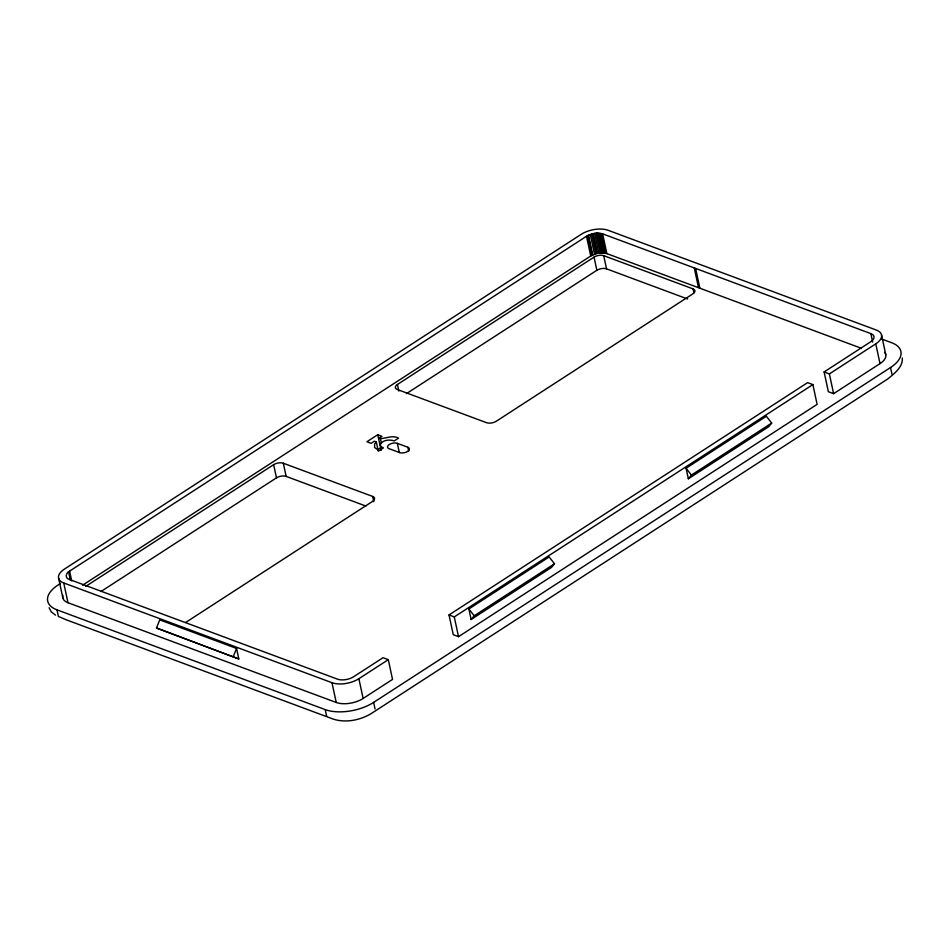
<?xml version="1.0" encoding="UTF-8"?>
<svg xmlns="http://www.w3.org/2000/svg" width="950" height="950" viewBox="0 0 950 950"><rect width="100%" height="100%" fill="white"/><g stroke="black" fill="none" stroke-linecap="round" stroke-linejoin="round"><path stroke-width="1.43" d="M156.489 627.998L159.754 619.875L236.55 648.434L238.806 658.979L156.489 627.998L238.806 658.979M233.273 656.557L236.55 648.434M471.129 619.495L474.204 615.79L554.491 563.778L549.148 556.949L468.861 608.962L471.129 619.495L551.404 567.482L554.491 563.778M688.322 478.788L691.41 475.083L771.685 423.071L766.353 416.242L686.066 468.255L688.322 478.788L768.609 426.776L771.685 423.071M872.682 342.095L870.865 333.616L602.633 233.854L597.004 233.047L592.551 233.712L586.494 236.265L69.611 571.116C65.918 572.565 64.576 578.312 69.243 579.393L337.488 679.155A11.614 5.712 -12.1 0 0 353.626 676.756L383.04 657.697L388.301 659.656L392.528 679.416L363.114 698.464A19.344 9.524 -12.1 0 1 336.229 702.477L67.984 602.716A19.344 9.524 -12.1 0 1 62.938 595.353M376.295 441.916L374.644 443.983L374.609 447.521L379.145 450.692L383.432 447.913L381.152 446.702L380.19 444.968C382.161 439.767 389.642 439.28 394.25 440.907L398.525 438.128C391.958 434.459 384.833 439.411 378.634 438.437L381.912 436.323L377.708 434.756L366.89 441.762L371.094 443.329L374.371 441.204L376.295 441.916L378.266 451.143M60.551 583.395L58.069 585.01A34.829 17.148 -12.1 0 0 56.988 609.841L58.401 616.419L65.479 619.507L333.379 719.15C346.002 723.128 360.216 720.207 371.379 713.474L887.906 378.86C894.188 373.564 903.07 367.116 902.31 357.948M82.567 585.224L590.734 256.025L596.79 253.472L601.243 252.807L606.872 253.614L861.282 348.246M85.726 586.399L273.647 464.669A6.971 3.432 -12.1 0 1 283.326 463.232L372.685 496.458L373.813 501.731M693.072 288.907A6.971 3.432 -12.1 0 1 692.859 293.871L496.256 421.254A6.959 3.432 -12.1 0 1 486.578 422.702L397.195 389.452A6.959 3.432 -12.1 0 1 397.409 384.489L594.035 257.118A6.971 3.432 -12.1 0 1 603.713 255.669L693.072 288.907L693.928 292.861M100.997 591.506L276.474 477.85A6.971 3.432 -12.1 0 1 286.152 476.401L365.881 506.053M406.457 393.621L596.861 270.287A6.971 3.432 -12.1 0 1 606.539 268.85L687.646 299.012M378.124 449.481L380.522 447.925M185.832 622.357L372.471 501.434A6.971 3.432 -12.1 0 0 372.685 496.458M449.017 614.947L807.619 382.636L812.879 384.596L817.119 404.367L458.517 636.666L453.257 634.707L449.017 614.947L454.278 616.906L812.879 384.596M884.592 352.367A19.344 9.524 -12.1 0 1 880.009 363.613L833.613 393.668L828.352 391.709L824.113 371.961L870.509 341.905A11.614 5.712 -12.1 0 0 870.865 333.616M880.009 363.613L875.769 343.853A19.344 9.524 -12.1 0 0 876.363 330.066L608.131 230.292A19.344 9.524 -12.1 0 0 581.234 234.306L64.351 569.157A19.344 9.524 -12.1 0 0 63.745 582.956L331.989 682.717A19.344 9.524 -12.1 0 0 358.886 678.704L388.301 659.656M824.113 371.961L829.374 373.908L875.769 343.853M56.988 609.841L325.221 709.602A34.829 17.148 -12.1 0 0 373.635 702.383L890.518 367.531A34.829 17.148 -12.1 0 0 891.599 342.689L881.873 339.079M407.859 447.26A5.807 2.862 -12.1 0 1 407.681 451.392A5.807 2.862 -12.1 0 1 399.617 452.592L389.096 448.685A5.807 2.862 -12.1 0 1 389.274 444.541A5.807 2.862 -12.1 0 1 397.338 443.341L407.859 447.26L408.714 451.202M55.527 615.137L51.229 611.836L49.103 607.751M686.066 468.255L691.41 475.083M468.861 608.962L474.204 615.79M890.518 367.531L891.931 374.11M881.529 334.875L885.768 354.635M829.374 373.908L833.613 393.668M695.626 268.47L699.853 288.23M694.248 267.793L698.476 287.553M602.633 233.854L606.872 253.614M601.528 233.522L605.768 253.27L604.544 253.033L600.305 233.273M598.987 233.142L603.214 252.902M603.713 255.669L606.539 268.85M597.586 233.106L601.813 252.866M597.004 233.047L601.243 252.807M596.125 233.178L600.364 252.926M594.641 233.344L598.868 253.104M593.144 233.617L597.384 253.377M592.551 233.712L596.79 253.472M591.672 233.985L595.911 253.745M590.247 234.436L594.486 254.196M594.035 257.118L596.861 270.287M588.406 235.196L592.646 254.956M588.145 235.339L592.384 255.099M587.634 235.588L591.874 255.348M586.494 236.265L590.734 256.025M454.278 616.906L458.517 636.666M397.409 384.489L398.822 391.067M397.338 443.341L399.321 452.568M380.558 439.161L381.401 443.104M377.708 434.756L381.176 450.3M373.635 702.383L375.048 708.961M358.886 678.704L363.114 698.464M331.989 682.717L336.229 702.477M283.326 463.232L286.152 476.401M273.647 464.669L276.474 477.85M325.221 709.602L326.634 716.193M69.611 571.116L71.725 580.996M68.602 571.841L70.419 580.308M63.745 582.956L67.984 602.716M58.591 578.134L62.819 597.894"/></g></svg>
